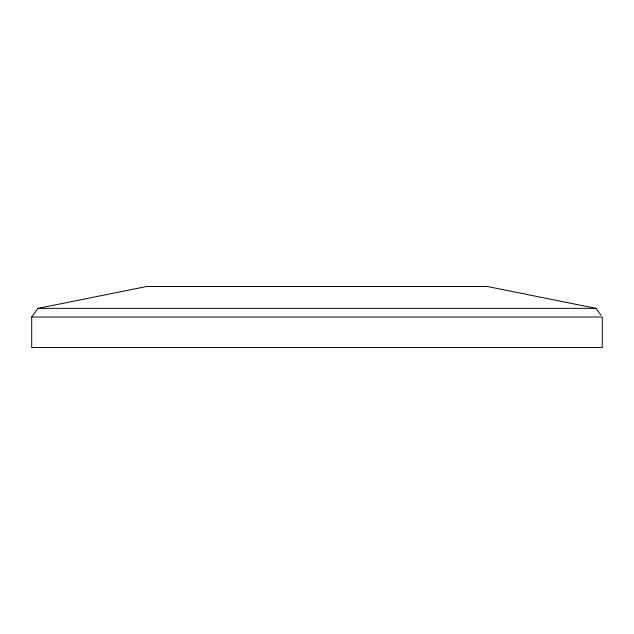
<?xml version="1.0" encoding="UTF-8"?>
<svg xmlns="http://www.w3.org/2000/svg" width="634" height="634" viewBox="0 0 634 634"><rect width="100%" height="100%" fill="white"/><g stroke="black" fill="none" stroke-linecap="round" stroke-linejoin="round"><path stroke-width="0.95" d="M31.7 317L602.3 317L602.3 347.487L31.7 347.487L31.7 317L38.072 308.354L146.597 286.513L487.403 286.513L595.928 308.354L601.024 315.272M38.072 308.354L595.928 308.354"/></g></svg>
